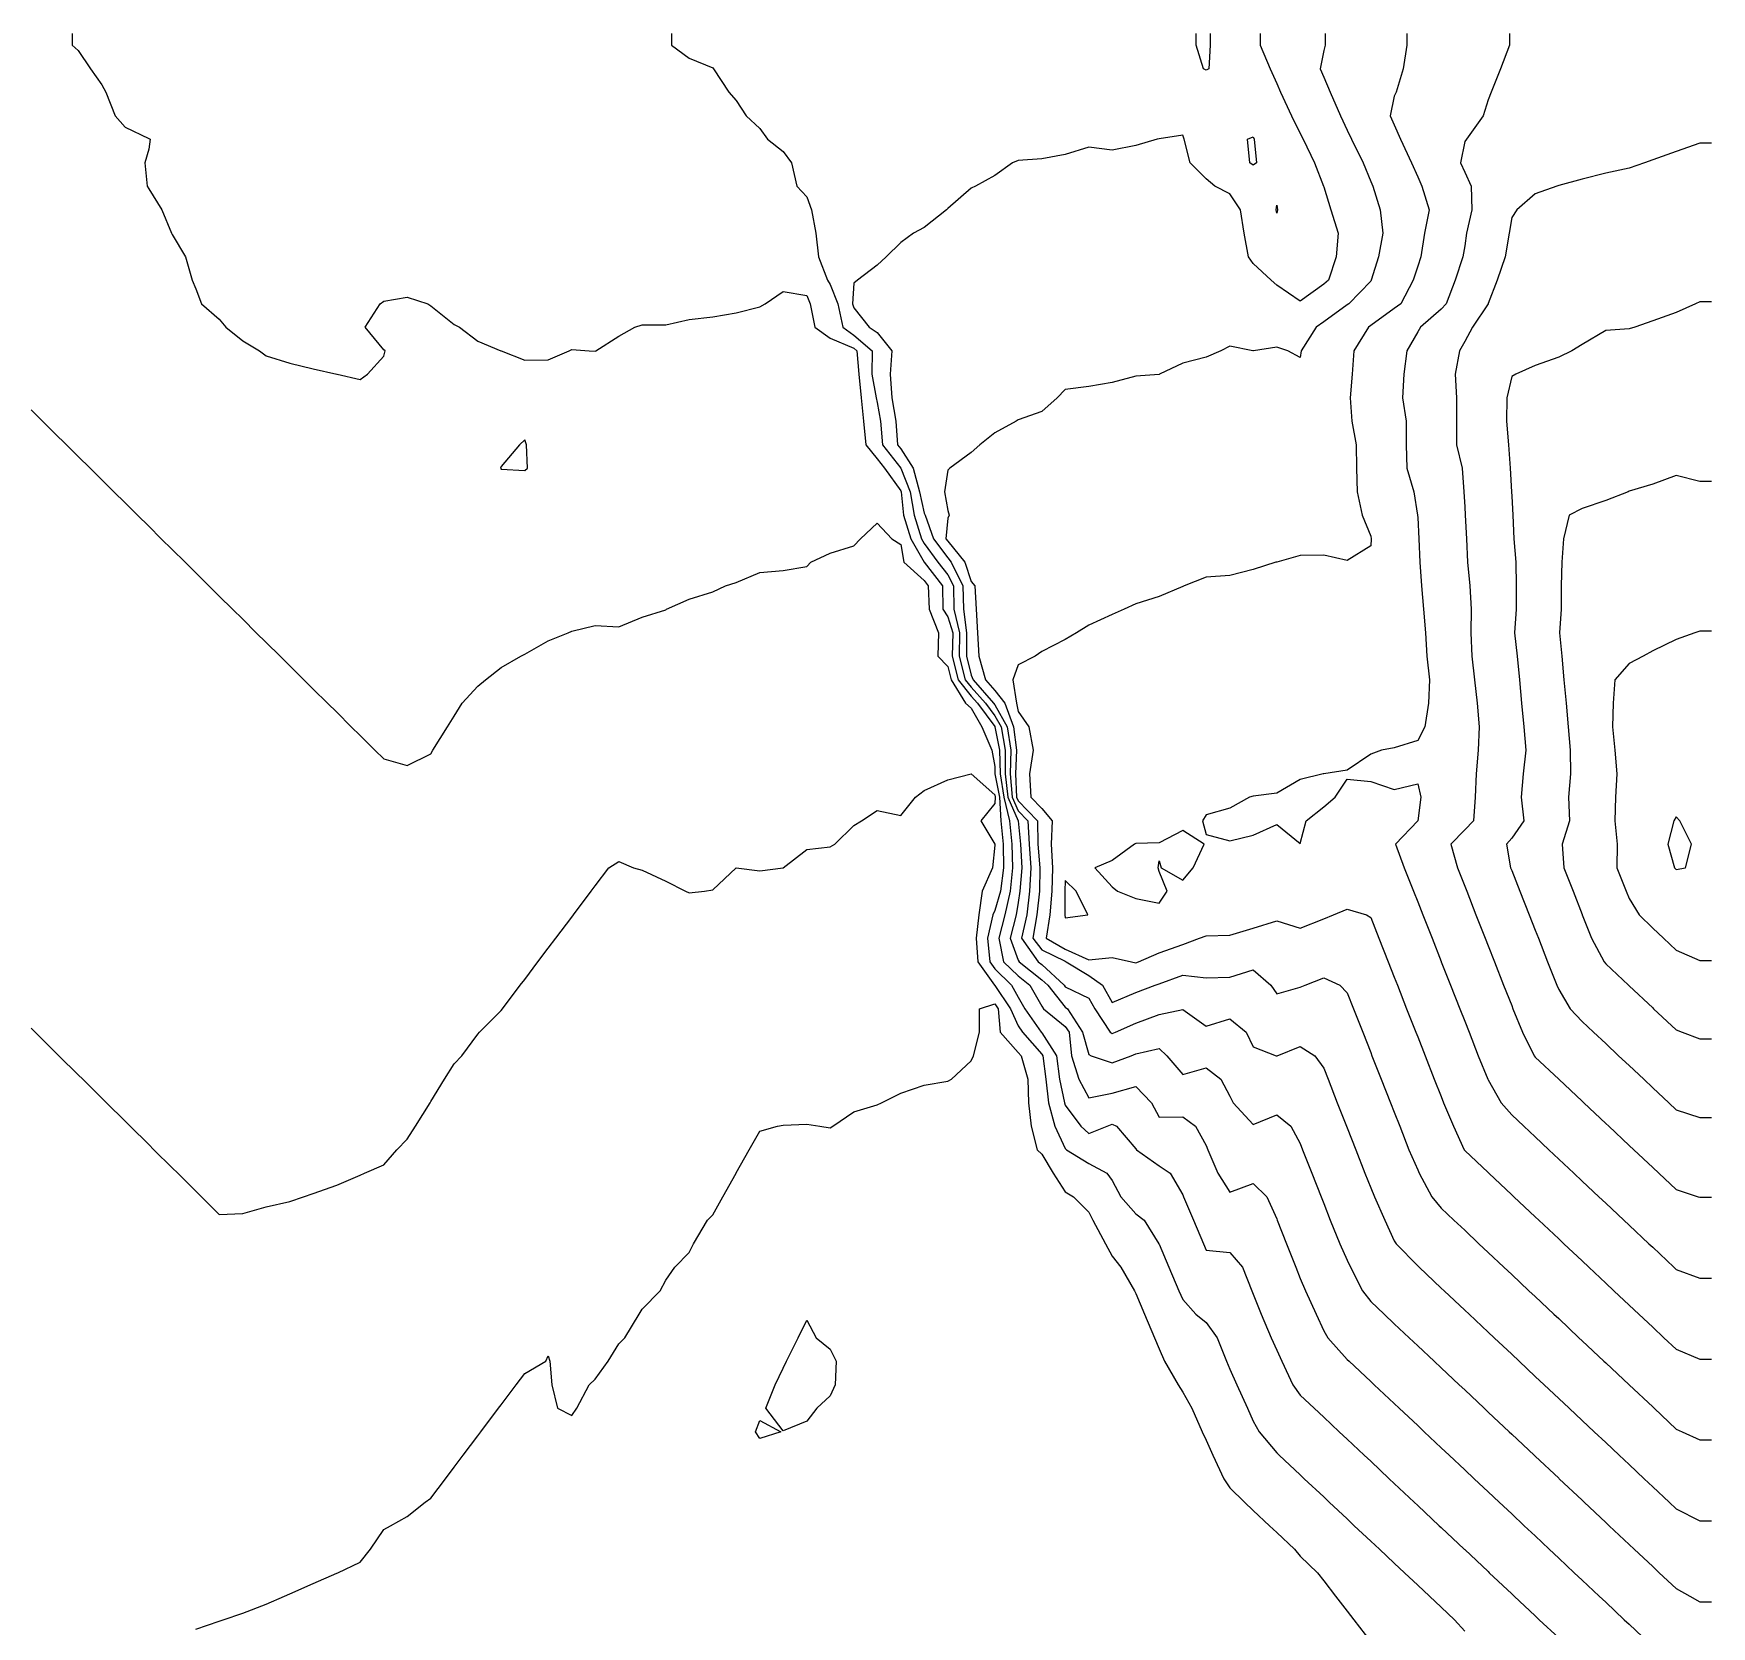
# Model space of a CAD drawing. Header units: metres. Extents: x 2681030 to 2681330, y 1246000 to 1246290.
# Drawn here: x 2681294.3 to 2681330, y 1246256.11 to 1246290 of the extents above; entities that cross this region are included whole.
import ezdxf

# ---------------------------------------------------------------- set-up
doc = ezdxf.new("R2010")
doc.units = ezdxf.units.M
doc.layers.add('BASIS_HOEHENLINIEN', color=8, linetype='Continuous')

msp = doc.modelspace()

# ---------------------------------------------------------------- linework, layer by layer
at = {"layer": 'BASIS_HOEHENLINIEN'}
for points in [[(2681295.123, 1246290, 0), (2681295.123, 1246289.75, 0), (2681295.25, 1246289.64, 0), (2681295.51, 1246289.25, 0), (2681295.75, 1246288.909, 0), (2681295.838, 1246288.75, 0), (2681296.039, 1246288.25, 0), (2681296.25, 1246288.005, 0), (2681296.75, 1246287.764, 0), (2681296.781, 1246287.75, 0), (2681296.75, 1246287.541, 0), (2681296.665, 1246287.25, 0), (2681296.721, 1246286.75, 0), (2681296.75, 1246286.697, 0), (2681297.027, 1246286.25, 0), (2681297.238, 1246285.75, 0), (2681297.25, 1246285.723, 0), (2681297.531, 1246285.25, 0), (2681297.677, 1246284.75, 0), (2681297.75, 1246284.57, 0), (2681297.875, 1246284.25, 0), (2681298.25, 1246283.921, 0), (2681298.395, 1246283.75, 0), (2681298.75, 1246283.463, 0), (2681299.11, 1246283.25, 0), (2681299.25, 1246283.144, 0), (2681299.75, 1246282.985, 0), (2681300.25, 1246282.869, 0), (2681300.75, 1246282.753, 0), (2681300.763, 1246282.75, 0), (2681301.25, 1246282.637, 0), (2681301.403, 1246282.75, 0), (2681301.75, 1246283.137, 0), (2681301.781, 1246283.25, 0), (2681301.75, 1246283.273, 0), (2681301.357, 1246283.75, 0), (2681301.677, 1246284.25, 0), (2681301.75, 1246284.307, 0), (2681302.25, 1246284.391, 0), (2681302.691, 1246284.25, 0), (2681302.75, 1246284.206, 0), (2681303.25, 1246283.811, 0), (2681303.36, 1246283.75, 0), (2681303.75, 1246283.457, 0), (2681304.243, 1246283.25, 0), (2681304.25, 1246283.247, 0), (2681304.75, 1246283.052, 0), (2681305.25, 1246283.055, 0), (2681305.7, 1246283.25, 0), (2681305.75, 1246283.276, 0), (2681306.125, 1246283.25, 0), (2681306.25, 1246283.243, 0), (2681306.264, 1246283.25, 0), (2681306.75, 1246283.559, 0), (2681307.097, 1246283.75, 0), (2681307.25, 1246283.802, 0), (2681307.75, 1246283.801, 0), (2681308.25, 1246283.917, 0), (2681308.75, 1246283.97, 0), (2681309.25, 1246284.054, 0), (2681309.75, 1246284.186, 0), (2681309.87, 1246284.25, 0), (2681310.25, 1246284.511, 0), (2681310.75, 1246284.428, 0), (2681310.827, 1246284.25, 0), (2681310.924, 1246283.75, 0), (2681311.25, 1246283.515, 0), (2681311.75, 1246283.307, 0), (2681311.818, 1246283.25, 0), (2681311.857, 1246282.75, 0), (2681311.908, 1246282.25, 0), (2681311.96, 1246281.75, 0), (2681312.006, 1246281.25, 0), (2681312.25, 1246280.951, 0), (2681312.403, 1246280.75, 0), (2681312.75, 1246280.271, 0), (2681312.759, 1246280.25, 0), (2681312.809, 1246279.75, 0), (2681312.967, 1246279.25, 0), (2681313.25, 1246278.752, 0), (2681313.251, 1246278.75, 0), (2681313.639, 1246278.25, 0), (2681313.648, 1246277.75, 0), (2681313.75, 1246277.589, 0), (2681313.857, 1246277.25, 0), (2681313.843, 1246276.75, 0), (2681313.975, 1246276.25, 0), (2681314.25, 1246275.9, 0), (2681314.385, 1246275.75, 0), (2681314.75, 1246275.252, 0), (2681314.751, 1246275.25, 0), (2681314.854, 1246274.75, 0), (2681314.865, 1246274.25, 0), (2681314.942, 1246273.75, 0), (2681315.065, 1246273.25, 0), (2681315.117, 1246272.75, 0), (2681315.131, 1246272.25, 0), (2681315.077, 1246271.75, 0), (2681314.963, 1246271.25, 0), (2681314.839, 1246270.75, 0), (2681314.938, 1246270.25, 0), (2681315.25, 1246269.947, 0), (2681315.497, 1246269.75, 0), (2681315.75, 1246269.307, 0), (2681315.791, 1246269.25, 0), (2681316.25, 1246268.872, 0), (2681316.334, 1246268.75, 0), (2681316.384, 1246268.25, 0), (2681316.541, 1246267.75, 0), (2681316.75, 1246267.351, 0), (2681317.25, 1246267.451, 0), (2681317.75, 1246267.592, 0), (2681318.088, 1246267.25, 0), (2681318.25, 1246266.946, 0), (2681318.75, 1246266.952, 0), (2681319.026, 1246266.75, 0), (2681319.25, 1246266.339, 0), (2681319.288, 1246266.25, 0), (2681319.5, 1246265.75, 0), (2681319.75, 1246265.345, 0), (2681320.25, 1246265.53, 0), (2681320.537, 1246265.25, 0), (2681320.75, 1246264.777, 0), (2681320.76, 1246264.75, 0), (2681320.957, 1246264.25, 0), (2681321.154, 1246263.75, 0), (2681321.25, 1246263.512, 0), (2681321.361, 1246263.25, 0), (2681321.588, 1246262.75, 0), (2681321.75, 1246262.394, 0), (2681321.835, 1246262.25, 0), (2681322.25, 1246261.789, 0), (2681322.291, 1246261.75, 0), (2681322.75, 1246261.319, 0), (2681322.824, 1246261.25, 0), (2681323.25, 1246260.849, 0), (2681323.356, 1246260.75, 0), (2681323.75, 1246260.38, 0), (2681323.888, 1246260.25, 0), (2681324.25, 1246259.91, 0), (2681324.42, 1246259.75, 0), (2681324.75, 1246259.44, 0), (2681324.953, 1246259.25, 0), (2681325.25, 1246258.971, 0), (2681325.485, 1246258.75, 0), (2681325.75, 1246258.501, 0), (2681326.017, 1246258.25, 0), (2681326.25, 1246258.031, 0), (2681326.549, 1246257.75, 0), (2681326.75, 1246257.561, 0), (2681327.081, 1246257.25, 0), (2681327.25, 1246257.092, 0), (2681327.614, 1246256.75, 0), (2681327.75, 1246256.622, 0), (2681328.146, 1246256.25, 0), (2681328.25, 1246256.152, 0), (2681328.678, 1246255.75, 0)], [(2681307.877, 1246290, 0), (2681307.877, 1246289.75, 0), (2681308.25, 1246289.474, 0), (2681308.75, 1246289.274, 0), (2681308.771, 1246289.25, 0), (2681309.097, 1246288.75, 0), (2681309.25, 1246288.577, 0), (2681309.465, 1246288.25, 0), (2681309.75, 1246287.981, 0), (2681309.914, 1246287.75, 0), (2681310.25, 1246287.489, 0), (2681310.426, 1246287.25, 0), (2681310.542, 1246286.75, 0), (2681310.75, 1246286.526, 0), (2681310.856, 1246286.25, 0), (2681310.947, 1246285.75, 0), (2681311.004, 1246285.25, 0), (2681311.191, 1246284.75, 0), (2681311.25, 1246284.663, 0), (2681311.416, 1246284.25, 0), (2681311.521, 1246283.75, 0), (2681311.75, 1246283.582, 0), (2681312.145, 1246283.25, 0), (2681312.139, 1246282.75, 0), (2681312.232, 1246282.25, 0), (2681312.25, 1246282.149, 0), (2681312.321, 1246281.75, 0), (2681312.363, 1246281.25, 0), (2681312.75, 1246280.755, 0), (2681312.753, 1246280.75, 0), (2681312.954, 1246280.25, 0), (2681313.035, 1246279.75, 0), (2681313.194, 1246279.25, 0), (2681313.25, 1246279.152, 0), (2681313.539, 1246278.75, 0), (2681313.75, 1246278.482, 0), (2681313.875, 1246278.25, 0), (2681313.883, 1246277.75, 0), (2681314.002, 1246277.25, 0), (2681313.995, 1246276.75, 0), (2681314.124, 1246276.25, 0), (2681314.25, 1246276.09, 0), (2681314.555, 1246275.75, 0), (2681314.75, 1246275.484, 0), (2681314.885, 1246275.25, 0), (2681314.974, 1246274.75, 0), (2681314.973, 1246274.25, 0), (2681315.033, 1246273.75, 0), (2681315.25, 1246273.251, 0), (2681315.251, 1246273.25, 0), (2681315.3, 1246272.75, 0), (2681315.325, 1246272.25, 0), (2681315.283, 1246271.75, 0), (2681315.25, 1246271.511, 0), (2681315.207, 1246271.25, 0), (2681315.081, 1246270.75, 0), (2681315.25, 1246270.282, 0), (2681315.27, 1246270.25, 0), (2681315.75, 1246269.868, 0), (2681315.878, 1246269.75, 0), (2681316.25, 1246269.285, 0), (2681316.301, 1246269.25, 0), (2681316.618, 1246268.75, 0), (2681316.75, 1246268.278, 0), (2681316.802, 1246268.25, 0), (2681317.25, 1246268.096, 0), (2681317.654, 1246268.25, 0), (2681317.75, 1246268.288, 0), (2681318.25, 1246268.404, 0), (2681318.414, 1246268.25, 0), (2681318.75, 1246267.851, 0), (2681319.25, 1246267.994, 0), (2681319.565, 1246267.75, 0), (2681319.75, 1246267.388, 0), (2681319.822, 1246267.25, 0), (2681320.25, 1246266.788, 0), (2681320.75, 1246266.989, 0), (2681321.048, 1246266.75, 0), (2681321.25, 1246266.381, 0), (2681321.301, 1246266.25, 0), (2681321.498, 1246265.75, 0), (2681321.695, 1246265.25, 0), (2681321.75, 1246265.109, 0), (2681321.891, 1246264.75, 0), (2681322.096, 1246264.25, 0), (2681322.25, 1246263.903, 0), (2681322.32, 1246263.75, 0), (2681322.573, 1246263.25, 0), (2681322.75, 1246263.017, 0), (2681323.035, 1246262.75, 0), (2681323.25, 1246262.548, 0), (2681323.567, 1246262.25, 0), (2681323.75, 1246262.078, 0), (2681324.099, 1246261.75, 0), (2681324.25, 1246261.608, 0), (2681324.631, 1246261.25, 0), (2681324.75, 1246261.138, 0), (2681325.163, 1246260.75, 0), (2681325.25, 1246260.669, 0), (2681325.696, 1246260.25, 0), (2681325.75, 1246260.199, 0), (2681326.228, 1246259.75, 0), (2681326.25, 1246259.729, 0), (2681326.75, 1246259.26, 0), (2681326.76, 1246259.25, 0), (2681327.25, 1246258.79, 0), (2681327.292, 1246258.75, 0), (2681327.75, 1246258.32, 0), (2681327.825, 1246258.25, 0), (2681328.25, 1246257.85, 0), (2681328.357, 1246257.75, 0), (2681328.75, 1246257.381, 0), (2681328.889, 1246257.25, 0), (2681329.25, 1246256.911, 0), (2681329.54, 1246256.75, 0), (2681329.75, 1246256.632, 0), (2681330, 1246256.632, 0)], [(2681320.399, 1246290, 0), (2681320.399, 1246289.75, 0), (2681320.614, 1246289.25, 0), (2681320.75, 1246288.934, 0), (2681320.829, 1246288.75, 0), (2681321.064, 1246288.25, 0), (2681321.25, 1246287.872, 0), (2681321.31, 1246287.75, 0), (2681321.556, 1246287.25, 0), (2681321.747, 1246286.75, 0), (2681321.75, 1246286.74, 0), (2681321.902, 1246286.25, 0), (2681322.056, 1246285.75, 0), (2681322.016, 1246285.25, 0), (2681321.85, 1246284.75, 0), (2681321.75, 1246284.665, 0), (2681321.25, 1246284.304, 0), (2681320.75, 1246284.647, 0), (2681320.633, 1246284.75, 0), (2681320.25, 1246285.105, 0), (2681320.15, 1246285.25, 0), (2681320.055, 1246285.75, 0), (2681319.98, 1246286.25, 0), (2681319.75, 1246286.588, 0), (2681319.432, 1246286.75, 0), (2681319.25, 1246286.91, 0), (2681318.908, 1246287.25, 0), (2681318.785, 1246287.75, 0), (2681318.75, 1246287.835, 0), (2681318.25, 1246287.759, 0), (2681318.204, 1246287.75, 0), (2681317.75, 1246287.621, 0), (2681317.25, 1246287.519, 0), (2681316.75, 1246287.579, 0), (2681316.25, 1246287.428, 0), (2681315.75, 1246287.333, 0), (2681315.25, 1246287.298, 0), (2681315.126, 1246287.25, 0), (2681314.75, 1246286.983, 0), (2681314.34, 1246286.75, 0), (2681314.25, 1246286.711, 0), (2681313.75, 1246286.28, 0), (2681313.725, 1246286.25, 0), (2681313.25, 1246285.874, 0), (2681313.021, 1246285.75, 0), (2681312.75, 1246285.553, 0), (2681312.439, 1246285.25, 0), (2681312.25, 1246285.074, 0), (2681311.832, 1246284.75, 0), (2681311.75, 1246284.687, 0), (2681311.726, 1246284.25, 0), (2681311.75, 1246284.166, 0), (2681312.081, 1246283.75, 0), (2681312.25, 1246283.637, 0), (2681312.56, 1246283.25, 0), (2681312.528, 1246282.75, 0), (2681312.561, 1246282.25, 0), (2681312.645, 1246281.75, 0), (2681312.681, 1246281.25, 0), (2681312.75, 1246281.162, 0), (2681313.015, 1246280.75, 0), (2681313.15, 1246280.25, 0), (2681313.25, 1246279.795, 0), (2681313.274, 1246279.75, 0), (2681313.449, 1246279.25, 0), (2681313.75, 1246278.845, 0), (2681313.827, 1246278.75, 0), (2681314.073, 1246278.25, 0), (2681314.087, 1246277.75, 0), (2681314.147, 1246277.25, 0), (2681314.148, 1246276.75, 0), (2681314.25, 1246276.345, 0), (2681314.291, 1246276.25, 0), (2681314.725, 1246275.75, 0), (2681314.75, 1246275.717, 0), (2681315.018, 1246275.25, 0), (2681315.093, 1246274.75, 0), (2681315.082, 1246274.25, 0), (2681315.124, 1246273.75, 0), (2681315.25, 1246273.461, 0), (2681315.456, 1246273.25, 0), (2681315.483, 1246272.75, 0), (2681315.518, 1246272.25, 0), (2681315.493, 1246271.75, 0), (2681315.431, 1246271.25, 0), (2681315.322, 1246270.75, 0), (2681315.675, 1246270.25, 0), (2681315.75, 1246270.19, 0), (2681316.225, 1246269.75, 0), (2681316.25, 1246269.719, 0), (2681316.75, 1246269.472, 0), (2681316.878, 1246269.25, 0), (2681317.21, 1246268.75, 0), (2681317.25, 1246268.721, 0), (2681317.318, 1246268.75, 0), (2681317.75, 1246268.945, 0), (2681318.25, 1246269.126, 0), (2681318.75, 1246269.231, 0), (2681319.25, 1246268.88, 0), (2681319.75, 1246269.037, 0), (2681320.099, 1246268.75, 0), (2681320.25, 1246268.437, 0), (2681320.737, 1246268.25, 0), (2681320.75, 1246268.247, 0), (2681320.757, 1246268.25, 0), (2681321.25, 1246268.449, 0), (2681321.565, 1246268.25, 0), (2681321.75, 1246267.985, 0), (2681321.842, 1246267.75, 0), (2681322.039, 1246267.25, 0), (2681322.236, 1246266.75, 0), (2681322.25, 1246266.713, 0), (2681322.432, 1246266.25, 0), (2681322.629, 1246265.75, 0), (2681322.75, 1246265.442, 0), (2681322.828, 1246265.25, 0), (2681323.051, 1246264.75, 0), (2681323.25, 1246264.312, 0), (2681323.289, 1246264.25, 0), (2681323.75, 1246263.776, 0), (2681323.778, 1246263.75, 0), (2681324.25, 1246263.306, 0), (2681324.31, 1246263.25, 0), (2681324.75, 1246262.837, 0), (2681324.842, 1246262.75, 0), (2681325.25, 1246262.367, 0), (2681325.374, 1246262.25, 0), (2681325.75, 1246261.897, 0), (2681325.907, 1246261.75, 0), (2681326.25, 1246261.427, 0), (2681326.439, 1246261.25, 0), (2681326.75, 1246260.958, 0), (2681326.971, 1246260.75, 0), (2681327.25, 1246260.488, 0), (2681327.503, 1246260.25, 0), (2681327.75, 1246260.018, 0), (2681328.036, 1246259.75, 0), (2681328.25, 1246259.549, 0), (2681328.568, 1246259.25, 0), (2681328.75, 1246259.079, 0), (2681329.1, 1246258.75, 0), (2681329.25, 1246258.609, 0), (2681329.75, 1246258.353, 0), (2681330, 1246258.353, 0)], [(2681321.784, 1246290, 0), (2681321.784, 1246289.75, 0), (2681321.75, 1246289.639, 0), (2681321.675, 1246289.25, 0), (2681321.75, 1246289.075, 0), (2681321.89, 1246288.75, 0), (2681322.105, 1246288.25, 0), (2681322.25, 1246287.947, 0), (2681322.342, 1246287.75, 0), (2681322.588, 1246287.25, 0), (2681322.75, 1246286.855, 0), (2681322.794, 1246286.75, 0), (2681322.949, 1246286.25, 0), (2681323.006, 1246285.75, 0), (2681322.915, 1246285.25, 0), (2681322.763, 1246284.75, 0), (2681322.75, 1246284.733, 0), (2681322.283, 1246284.25, 0), (2681322.25, 1246284.226, 0), (2681321.75, 1246283.864, 0), (2681321.592, 1246283.75, 0), (2681321.269, 1246283.25, 0), (2681321.25, 1246283.108, 0), (2681320.99, 1246283.25, 0), (2681320.75, 1246283.328, 0), (2681320.256, 1246283.25, 0), (2681320.25, 1246283.249, 0), (2681320.246, 1246283.25, 0), (2681319.75, 1246283.346, 0), (2681319.565, 1246283.25, 0), (2681319.25, 1246283.113, 0), (2681318.75, 1246282.987, 0), (2681318.257, 1246282.75, 0), (2681318.25, 1246282.747, 0), (2681317.75, 1246282.708, 0), (2681317.25, 1246282.573, 0), (2681316.75, 1246282.493, 0), (2681316.25, 1246282.424, 0), (2681316.077, 1246282.25, 0), (2681315.75, 1246281.957, 0), (2681315.25, 1246281.778, 0), (2681315.209, 1246281.75, 0), (2681314.75, 1246281.501, 0), (2681314.432, 1246281.25, 0), (2681314.25, 1246281.083, 0), (2681313.798, 1246280.75, 0), (2681313.75, 1246280.708, 0), (2681313.683, 1246280.25, 0), (2681313.75, 1246279.852, 0), (2681313.781, 1246279.75, 0), (2681313.75, 1246279.689, 0), (2681313.713, 1246279.25, 0), (2681313.75, 1246279.2, 0), (2681314.114, 1246278.75, 0), (2681314.25, 1246278.343, 0), (2681314.326, 1246278.25, 0), (2681314.356, 1246277.75, 0), (2681314.383, 1246277.25, 0), (2681314.414, 1246276.75, 0), (2681314.555, 1246276.25, 0), (2681314.75, 1246276.018, 0), (2681314.964, 1246275.75, 0), (2681315.152, 1246275.25, 0), (2681315.213, 1246274.75, 0), (2681315.19, 1246274.25, 0), (2681315.216, 1246273.75, 0), (2681315.25, 1246273.671, 0), (2681315.661, 1246273.25, 0), (2681315.667, 1246272.75, 0), (2681315.711, 1246272.25, 0), (2681315.702, 1246271.75, 0), (2681315.65, 1246271.25, 0), (2681315.562, 1246270.75, 0), (2681315.75, 1246270.505, 0), (2681316.25, 1246270.26, 0), (2681316.27, 1246270.25, 0), (2681316.75, 1246269.954, 0), (2681317.047, 1246269.75, 0), (2681317.25, 1246269.38, 0), (2681317.75, 1246269.596, 0), (2681318.164, 1246269.75, 0), (2681318.25, 1246269.782, 0), (2681318.75, 1246269.963, 0), (2681319.25, 1246269.907, 0), (2681319.75, 1246269.922, 0), (2681320.25, 1246270.079, 0), (2681320.629, 1246269.75, 0), (2681320.75, 1246269.565, 0), (2681321.25, 1246269.706, 0), (2681321.358, 1246269.75, 0), (2681321.75, 1246269.908, 0), (2681322.095, 1246269.75, 0), (2681322.25, 1246269.589, 0), (2681322.383, 1246269.25, 0), (2681322.58, 1246268.75, 0), (2681322.75, 1246268.318, 0), (2681322.777, 1246268.25, 0), (2681322.973, 1246267.75, 0), (2681323.17, 1246267.25, 0), (2681323.25, 1246267.046, 0), (2681323.367, 1246266.75, 0), (2681323.564, 1246266.25, 0), (2681323.75, 1246265.82, 0), (2681323.782, 1246265.75, 0), (2681324.051, 1246265.25, 0), (2681324.25, 1246265.004, 0), (2681324.521, 1246264.75, 0), (2681324.75, 1246264.535, 0), (2681325.053, 1246264.25, 0), (2681325.25, 1246264.065, 0), (2681325.585, 1246263.75, 0), (2681325.75, 1246263.595, 0), (2681326.117, 1246263.25, 0), (2681326.25, 1246263.126, 0), (2681326.65, 1246262.75, 0), (2681326.75, 1246262.656, 0), (2681327.182, 1246262.25, 0), (2681327.25, 1246262.186, 0), (2681327.714, 1246261.75, 0), (2681327.75, 1246261.716, 0), (2681328.246, 1246261.25, 0), (2681328.25, 1246261.247, 0), (2681328.75, 1246260.777, 0), (2681328.779, 1246260.75, 0), (2681329.25, 1246260.307, 0), (2681329.374, 1246260.25, 0), (2681329.75, 1246260.075, 0), (2681330, 1246260.075, 0)], [(2681323.517, 1246290, 0), (2681323.517, 1246289.75, 0), (2681323.442, 1246289.25, 0), (2681323.289, 1246288.75, 0), (2681323.25, 1246288.67, 0), (2681323.166, 1246288.25, 0), (2681323.25, 1246288.055, 0), (2681323.381, 1246287.75, 0), (2681323.62, 1246287.25, 0), (2681323.75, 1246286.954, 0), (2681323.841, 1246286.75, 0), (2681323.992, 1246286.25, 0), (2681323.895, 1246285.75, 0), (2681323.814, 1246285.25, 0), (2681323.75, 1246285.05, 0), (2681323.655, 1246284.75, 0), (2681323.391, 1246284.25, 0), (2681323.25, 1246284.148, 0), (2681322.75, 1246283.786, 0), (2681322.7, 1246283.75, 0), (2681322.393, 1246283.25, 0), (2681322.359, 1246282.75, 0), (2681322.316, 1246282.25, 0), (2681322.351, 1246281.75, 0), (2681322.438, 1246281.25, 0), (2681322.449, 1246280.75, 0), (2681322.465, 1246280.25, 0), (2681322.571, 1246279.75, 0), (2681322.75, 1246279.303, 0), (2681322.762, 1246279.25, 0), (2681322.75, 1246279.101, 0), (2681322.25, 1246278.79, 0), (2681321.75, 1246278.903, 0), (2681321.25, 1246278.892, 0), (2681320.75, 1246278.754, 0), (2681320.733, 1246278.75, 0), (2681320.25, 1246278.599, 0), (2681319.75, 1246278.467, 0), (2681319.25, 1246278.434, 0), (2681318.782, 1246278.25, 0), (2681318.75, 1246278.237, 0), (2681318.25, 1246278.025, 0), (2681317.75, 1246277.862, 0), (2681317.503, 1246277.75, 0), (2681317.25, 1246277.641, 0), (2681316.75, 1246277.41, 0), (2681316.488, 1246277.25, 0), (2681316.25, 1246277.105, 0), (2681315.75, 1246276.848, 0), (2681315.608, 1246276.75, 0), (2681315.25, 1246276.564, 0), (2681315.138, 1246276.25, 0), (2681315.213, 1246275.75, 0), (2681315.25, 1246275.572, 0), (2681315.474, 1246275.25, 0), (2681315.572, 1246274.75, 0), (2681315.489, 1246274.25, 0), (2681315.52, 1246273.75, 0), (2681315.75, 1246273.509, 0), (2681315.97, 1246273.25, 0), (2681315.951, 1246272.75, 0), (2681315.977, 1246272.25, 0), (2681315.963, 1246271.75, 0), (2681315.924, 1246271.25, 0), (2681315.848, 1246270.75, 0), (2681316.25, 1246270.519, 0), (2681316.75, 1246270.291, 0), (2681317.25, 1246270.339, 0), (2681317.66, 1246270.25, 0), (2681317.75, 1246270.225, 0), (2681317.812, 1246270.25, 0), (2681318.25, 1246270.439, 0), (2681318.75, 1246270.62, 0), (2681319.111, 1246270.75, 0), (2681319.25, 1246270.8, 0), (2681319.75, 1246270.817, 0), (2681320.25, 1246270.965, 0), (2681320.75, 1246271.122, 0), (2681321.25, 1246270.964, 0), (2681321.75, 1246271.166, 0), (2681321.959, 1246271.25, 0), (2681322.25, 1246271.367, 0), (2681322.662, 1246271.25, 0), (2681322.75, 1246271.193, 0), (2681322.924, 1246270.75, 0), (2681323.121, 1246270.25, 0), (2681323.25, 1246269.921, 0), (2681323.317, 1246269.75, 0), (2681323.514, 1246269.25, 0), (2681323.711, 1246268.75, 0), (2681323.75, 1246268.65, 0), (2681323.908, 1246268.25, 0), (2681324.104, 1246267.75, 0), (2681324.25, 1246267.379, 0), (2681324.302, 1246267.25, 0), (2681324.513, 1246266.75, 0), (2681324.74, 1246266.25, 0), (2681324.75, 1246266.236, 0), (2681325.25, 1246265.763, 0), (2681325.264, 1246265.75, 0), (2681325.75, 1246265.293, 0), (2681325.796, 1246265.25, 0), (2681326.25, 1246264.824, 0), (2681326.328, 1246264.75, 0), (2681326.75, 1246264.354, 0), (2681326.861, 1246264.25, 0), (2681327.25, 1246263.884, 0), (2681327.393, 1246263.75, 0), (2681327.75, 1246263.414, 0), (2681327.925, 1246263.25, 0), (2681328.25, 1246262.945, 0), (2681328.457, 1246262.75, 0), (2681328.75, 1246262.475, 0), (2681328.99, 1246262.25, 0), (2681329.25, 1246262.005, 0), (2681329.75, 1246261.796, 0), (2681330, 1246261.796, 0)], [(2681319.332, 1246290, 0), (2681319.332, 1246289.75, 0), (2681319.304, 1246289.25, 0), (2681319.25, 1246289.22, 0), (2681319.196, 1246289.25, 0), (2681319.034, 1246289.75, 0), (2681319.034, 1246290, 0)], [(2681325.705, 1246290, 0), (2681325.705, 1246289.75, 0), (2681325.509, 1246289.25, 0), (2681325.314, 1246288.75, 0), (2681325.25, 1246288.588, 0), (2681325.142, 1246288.25, 0), (2681324.791, 1246287.75, 0), (2681324.75, 1246287.7, 0), (2681324.658, 1246287.25, 0), (2681324.75, 1246287.05, 0), (2681324.888, 1246286.75, 0), (2681324.901, 1246286.25, 0), (2681324.792, 1246285.75, 0), (2681324.75, 1246285.486, 0), (2681324.713, 1246285.25, 0), (2681324.547, 1246284.75, 0), (2681324.355, 1246284.25, 0), (2681324.25, 1246284.136, 0), (2681323.808, 1246283.75, 0), (2681323.75, 1246283.65, 0), (2681323.517, 1246283.25, 0), (2681323.453, 1246282.75, 0), (2681323.424, 1246282.25, 0), (2681323.508, 1246281.75, 0), (2681323.508, 1246281.25, 0), (2681323.519, 1246280.75, 0), (2681323.666, 1246280.25, 0), (2681323.747, 1246279.75, 0), (2681323.75, 1246279.703, 0), (2681323.774, 1246279.25, 0), (2681323.797, 1246278.75, 0), (2681323.828, 1246278.25, 0), (2681323.877, 1246277.75, 0), (2681323.918, 1246277.25, 0), (2681323.945, 1246276.75, 0), (2681324.001, 1246276.25, 0), (2681323.979, 1246275.75, 0), (2681323.899, 1246275.25, 0), (2681323.75, 1246274.956, 0), (2681323.25, 1246274.803, 0), (2681322.978, 1246274.75, 0), (2681322.75, 1246274.666, 0), (2681322.25, 1246274.326, 0), (2681321.75, 1246274.251, 0), (2681321.741, 1246274.25, 0), (2681321.25, 1246274.131, 0), (2681320.75, 1246273.835, 0), (2681320.25, 1246273.774, 0), (2681320.175, 1246273.75, 0), (2681319.75, 1246273.518, 0), (2681319.25, 1246273.377, 0), (2681319.171, 1246273.25, 0), (2681319.25, 1246272.96, 0), (2681319.75, 1246272.825, 0), (2681320.25, 1246272.945, 0), (2681320.75, 1246273.171, 0), (2681321.25, 1246272.766, 0), (2681321.379, 1246273.25, 0), (2681321.75, 1246273.545, 0), (2681321.994, 1246273.75, 0), (2681322.25, 1246274.137, 0), (2681322.75, 1246274.083, 0), (2681323.25, 1246273.917, 0), (2681323.75, 1246274.032, 0), (2681323.82, 1246273.75, 0), (2681323.755, 1246273.25, 0), (2681323.75, 1246273.245, 0), (2681323.277, 1246272.75, 0), (2681323.465, 1246272.25, 0), (2681323.662, 1246271.75, 0), (2681323.75, 1246271.526, 0), (2681323.858, 1246271.25, 0), (2681324.055, 1246270.75, 0), (2681324.25, 1246270.254, 0), (2681324.252, 1246270.25, 0), (2681324.448, 1246269.75, 0), (2681324.645, 1246269.25, 0), (2681324.75, 1246268.983, 0), (2681324.842, 1246268.75, 0), (2681325.038, 1246268.25, 0), (2681325.245, 1246267.75, 0), (2681325.25, 1246267.738, 0), (2681325.526, 1246267.25, 0), (2681325.75, 1246266.992, 0), (2681326.007, 1246266.75, 0), (2681326.25, 1246266.522, 0), (2681326.539, 1246266.25, 0), (2681326.75, 1246266.052, 0), (2681327.072, 1246265.75, 0), (2681327.25, 1246265.582, 0), (2681327.604, 1246265.25, 0), (2681327.75, 1246265.113, 0), (2681328.136, 1246264.75, 0), (2681328.25, 1246264.643, 0), (2681328.668, 1246264.25, 0), (2681328.75, 1246264.173, 0), (2681329.2, 1246263.75, 0), (2681329.25, 1246263.703, 0), (2681329.75, 1246263.517, 0), (2681330, 1246263.517, 0)], [(2681320.322, 1246287.25, 0), (2681320.25, 1246287.202, 0), (2681320.181, 1246287.25, 0), (2681320.126, 1246287.75, 0), (2681320.25, 1246287.8, 0), (2681320.274, 1246287.75, 0), (2681320.322, 1246287.25, 0)], [(2681330, 1246287.67, 0), (2681329.75, 1246287.67, 0), (2681329.25, 1246287.491, 0), (2681328.75, 1246287.312, 0), (2681328.577, 1246287.25, 0), (2681328.25, 1246287.133, 0), (2681327.75, 1246287.026, 0), (2681327.25, 1246286.9, 0), (2681326.75, 1246286.766, 0), (2681326.709, 1246286.75, 0), (2681326.25, 1246286.593, 0), (2681325.862, 1246286.25, 0), (2681325.75, 1246286.083, 0), (2681325.695, 1246285.75, 0), (2681325.612, 1246285.25, 0), (2681325.439, 1246284.75, 0), (2681325.25, 1246284.257, 0), (2681325.247, 1246284.25, 0), (2681324.916, 1246283.75, 0), (2681324.75, 1246283.447, 0), (2681324.641, 1246283.25, 0), (2681324.548, 1246282.75, 0), (2681324.579, 1246282.25, 0), (2681324.575, 1246281.75, 0), (2681324.578, 1246281.25, 0), (2681324.694, 1246280.75, 0), (2681324.732, 1246280.25, 0), (2681324.75, 1246279.931, 0), (2681324.76, 1246279.75, 0), (2681324.787, 1246279.25, 0), (2681324.812, 1246278.75, 0), (2681324.859, 1246278.25, 0), (2681324.885, 1246277.75, 0), (2681324.883, 1246277.25, 0), (2681324.905, 1246276.75, 0), (2681324.962, 1246276.25, 0), (2681325.015, 1246275.75, 0), (2681325.06, 1246275.25, 0), (2681325.039, 1246274.75, 0), (2681324.992, 1246274.25, 0), (2681324.976, 1246273.75, 0), (2681324.937, 1246273.25, 0), (2681324.75, 1246273.055, 0), (2681324.458, 1246272.75, 0), (2681324.596, 1246272.25, 0), (2681324.75, 1246271.858, 0), (2681324.793, 1246271.75, 0), (2681324.989, 1246271.25, 0), (2681325.186, 1246270.75, 0), (2681325.25, 1246270.587, 0), (2681325.383, 1246270.25, 0), (2681325.579, 1246269.75, 0), (2681325.75, 1246269.316, 0), (2681325.776, 1246269.25, 0), (2681325.98, 1246268.75, 0), (2681326.228, 1246268.25, 0), (2681326.25, 1246268.22, 0), (2681326.75, 1246267.75, 0), (2681326.75, 1246267.75, 0), (2681327.25, 1246267.28, 0), (2681327.282, 1246267.25, 0), (2681327.75, 1246266.811, 0), (2681327.815, 1246266.75, 0), (2681328.25, 1246266.341, 0), (2681328.347, 1246266.25, 0), (2681328.75, 1246265.871, 0), (2681328.879, 1246265.75, 0), (2681329.25, 1246265.402, 0), (2681329.715, 1246265.25, 0), (2681329.75, 1246265.238, 0), (2681330, 1246265.238, 0)], [(2681320.765, 1246286.25, 0), (2681320.75, 1246286.175, 0), (2681320.741, 1246286.25, 0), (2681320.75, 1246286.346, 0), (2681320.765, 1246286.25, 0)], [(2681330, 1246284.288, 0), (2681329.75, 1246284.288, 0), (2681329.659, 1246284.25, 0), (2681329.25, 1246284.066, 0), (2681328.75, 1246283.886, 0), (2681328.37, 1246283.75, 0), (2681328.25, 1246283.718, 0), (2681327.75, 1246283.679, 0), (2681327.25, 1246283.382, 0), (2681327.027, 1246283.25, 0), (2681326.75, 1246283.112, 0), (2681326.25, 1246282.94, 0), (2681325.837, 1246282.75, 0), (2681325.75, 1246282.704, 0), (2681325.646, 1246282.25, 0), (2681325.641, 1246281.75, 0), (2681325.683, 1246281.25, 0), (2681325.716, 1246280.75, 0), (2681325.745, 1246280.25, 0), (2681325.75, 1246280.156, 0), (2681325.773, 1246279.75, 0), (2681325.799, 1246279.25, 0), (2681325.838, 1246278.75, 0), (2681325.843, 1246278.25, 0), (2681325.844, 1246277.75, 0), (2681325.812, 1246277.25, 0), (2681325.865, 1246276.75, 0), (2681325.916, 1246276.25, 0), (2681325.961, 1246275.75, 0), (2681326.006, 1246275.25, 0), (2681326.05, 1246274.75, 0), (2681325.991, 1246274.25, 0), (2681325.955, 1246273.75, 0), (2681326.011, 1246273.25, 0), (2681325.75, 1246272.879, 0), (2681325.639, 1246272.75, 0), (2681325.727, 1246272.25, 0), (2681325.75, 1246272.191, 0), (2681325.924, 1246271.75, 0), (2681326.12, 1246271.25, 0), (2681326.25, 1246270.92, 0), (2681326.317, 1246270.75, 0), (2681326.514, 1246270.25, 0), (2681326.71, 1246269.75, 0), (2681326.75, 1246269.658, 0), (2681326.996, 1246269.25, 0), (2681327.25, 1246268.979, 0), (2681327.493, 1246268.75, 0), (2681327.75, 1246268.509, 0), (2681328.026, 1246268.25, 0), (2681328.25, 1246268.039, 0), (2681328.558, 1246267.75, 0), (2681328.75, 1246267.569, 0), (2681329.09, 1246267.25, 0), (2681329.25, 1246267.1, 0), (2681329.75, 1246266.936, 0), (2681330, 1246266.936, 0)], [(2681294.25, 1246281.992, 0), (2681294.494, 1246281.75, 0), (2681294.75, 1246281.496, 0), (2681294.999, 1246281.25, 0), (2681295.25, 1246281.002, 0), (2681295.504, 1246280.75, 0), (2681295.75, 1246280.506, 0), (2681296.009, 1246280.25, 0), (2681296.25, 1246280.012, 0), (2681296.514, 1246279.75, 0), (2681296.75, 1246279.516, 0), (2681297.019, 1246279.25, 0), (2681297.25, 1246279.021, 0), (2681297.524, 1246278.75, 0), (2681297.75, 1246278.527, 0), (2681298.029, 1246278.25, 0), (2681298.25, 1246278.032, 0), (2681298.534, 1246277.75, 0), (2681298.75, 1246277.537, 0), (2681299.039, 1246277.25, 0), (2681299.25, 1246277.041, 0), (2681299.545, 1246276.75, 0), (2681299.75, 1246276.547, 0), (2681300.05, 1246276.25, 0), (2681300.25, 1246276.052, 0), (2681300.555, 1246275.75, 0), (2681300.75, 1246275.557, 0), (2681301.06, 1246275.25, 0), (2681301.25, 1246275.061, 0), (2681301.565, 1246274.75, 0), (2681301.75, 1246274.567, 0), (2681302.25, 1246274.426, 0), (2681302.75, 1246274.675, 0), (2681302.797, 1246274.75, 0), (2681303.106, 1246275.25, 0), (2681303.25, 1246275.477, 0), (2681303.42, 1246275.75, 0), (2681303.75, 1246276.117, 0), (2681303.917, 1246276.25, 0), (2681304.25, 1246276.514, 0), (2681304.668, 1246276.75, 0), (2681304.75, 1246276.796, 0), (2681305.25, 1246277.078, 0), (2681305.672, 1246277.25, 0), (2681305.75, 1246277.286, 0), (2681306.25, 1246277.402, 0), (2681306.75, 1246277.374, 0), (2681307.25, 1246277.582, 0), (2681307.75, 1246277.741, 0), (2681307.767, 1246277.75, 0), (2681308.25, 1246277.967, 0), (2681308.75, 1246278.122, 0), (2681309.023, 1246278.25, 0), (2681309.25, 1246278.317, 0), (2681309.75, 1246278.53, 0), (2681310.25, 1246278.573, 0), (2681310.75, 1246278.659, 0), (2681310.84, 1246278.75, 0), (2681311.25, 1246278.947, 0), (2681311.75, 1246279.097, 0), (2681311.893, 1246279.25, 0), (2681312.25, 1246279.585, 0), (2681312.559, 1246279.25, 0), (2681312.75, 1246279.131, 0), (2681312.817, 1246278.75, 0), (2681313.25, 1246278.362, 0), (2681313.337, 1246278.25, 0), (2681313.356, 1246277.75, 0), (2681313.556, 1246277.25, 0), (2681313.537, 1246276.75, 0), (2681313.75, 1246276.532, 0), (2681313.825, 1246276.25, 0), (2681314.131, 1246275.75, 0), (2681314.25, 1246275.647, 0), (2681314.476, 1246275.25, 0), (2681314.687, 1246274.75, 0), (2681314.75, 1246274.402, 0), (2681314.756, 1246274.25, 0), (2681314.851, 1246273.75, 0), (2681314.88, 1246273.25, 0), (2681314.933, 1246272.75, 0), (2681314.937, 1246272.25, 0), (2681314.872, 1246271.75, 0), (2681314.75, 1246271.338, 0), (2681314.712, 1246271.25, 0), (2681314.596, 1246270.75, 0), (2681314.644, 1246270.25, 0), (2681314.75, 1246270.1, 0), (2681315.111, 1246269.75, 0), (2681315.25, 1246269.496, 0), (2681315.393, 1246269.25, 0), (2681315.74, 1246268.75, 0), (2681315.75, 1246268.738, 0), (2681316.064, 1246268.25, 0), (2681316.132, 1246267.75, 0), (2681316.232, 1246267.25, 0), (2681316.25, 1246267.2, 0), (2681316.581, 1246266.75, 0), (2681316.75, 1246266.595, 0), (2681317.144, 1246266.75, 0), (2681317.25, 1246266.794, 0), (2681317.342, 1246266.75, 0), (2681317.75, 1246266.271, 0), (2681317.767, 1246266.25, 0), (2681318.25, 1246265.909, 0), (2681318.483, 1246265.75, 0), (2681318.75, 1246265.29, 0), (2681318.767, 1246265.25, 0), (2681318.979, 1246264.75, 0), (2681319.191, 1246264.25, 0), (2681319.25, 1246264.111, 0), (2681319.75, 1246264.064, 0), (2681320.023, 1246263.75, 0), (2681320.22, 1246263.25, 0), (2681320.25, 1246263.173, 0), (2681320.417, 1246262.75, 0), (2681320.63, 1246262.25, 0), (2681320.75, 1246261.986, 0), (2681320.857, 1246261.75, 0), (2681321.093, 1246261.25, 0), (2681321.25, 1246261.03, 0), (2681321.548, 1246260.75, 0), (2681321.75, 1246260.56, 0), (2681322.08, 1246260.25, 0), (2681322.25, 1246260.091, 0), (2681322.613, 1246259.75, 0), (2681322.75, 1246259.621, 0), (2681323.145, 1246259.25, 0), (2681323.25, 1246259.151, 0), (2681323.677, 1246258.75, 0), (2681323.75, 1246258.682, 0), (2681324.209, 1246258.25, 0), (2681324.25, 1246258.212, 0), (2681324.742, 1246257.75, 0), (2681324.75, 1246257.742, 0), (2681325.25, 1246257.272, 0), (2681325.274, 1246257.25, 0), (2681325.75, 1246256.803, 0), (2681325.806, 1246256.75, 0), (2681326.25, 1246256.333, 0), (2681326.338, 1246256.25, 0), (2681326.75, 1246255.863, 0)], [(2681304.75, 1246280.701, 0), (2681304.809, 1246280.75, 0), (2681304.791, 1246281.25, 0), (2681304.75, 1246281.356, 0), (2681304.638, 1246281.25, 0), (2681304.25, 1246280.786, 0), (2681304.238, 1246280.75, 0), (2681304.25, 1246280.728, 0), (2681304.75, 1246280.701, 0)], [(2681330, 1246280.465, 0), (2681329.75, 1246280.465, 0), (2681329.25, 1246280.597, 0), (2681328.75, 1246280.409, 0), (2681328.25, 1246280.262, 0), (2681328.225, 1246280.25, 0), (2681327.75, 1246280.066, 0), (2681327.25, 1246279.897, 0), (2681326.971, 1246279.75, 0), (2681326.85, 1246279.25, 0), (2681326.816, 1246278.75, 0), (2681326.802, 1246278.25, 0), (2681326.801, 1246277.75, 0), (2681326.768, 1246277.25, 0), (2681326.817, 1246276.75, 0), (2681326.862, 1246276.25, 0), (2681326.906, 1246275.75, 0), (2681326.951, 1246275.25, 0), (2681326.996, 1246274.75, 0), (2681327.002, 1246274.25, 0), (2681326.958, 1246273.75, 0), (2681326.979, 1246273.25, 0), (2681326.821, 1246272.75, 0), (2681326.858, 1246272.25, 0), (2681327.055, 1246271.75, 0), (2681327.25, 1246271.253, 0), (2681327.251, 1246271.25, 0), (2681327.45, 1246270.75, 0), (2681327.716, 1246270.25, 0), (2681327.75, 1246270.207, 0), (2681328.237, 1246269.75, 0), (2681328.25, 1246269.737, 0), (2681328.75, 1246269.268, 0), (2681328.769, 1246269.25, 0), (2681329.25, 1246268.798, 0), (2681329.374, 1246268.75, 0), (2681329.75, 1246268.607, 0), (2681330, 1246268.607, 0)], [(2681330, 1246277.287, 0), (2681329.75, 1246277.287, 0), (2681329.65, 1246277.25, 0), (2681329.25, 1246277.106, 0), (2681328.75, 1246276.862, 0), (2681328.546, 1246276.75, 0), (2681328.25, 1246276.598, 0), (2681327.941, 1246276.25, 0), (2681327.906, 1246275.75, 0), (2681327.896, 1246275.25, 0), (2681327.941, 1246274.75, 0), (2681327.985, 1246274.25, 0), (2681327.961, 1246273.75, 0), (2681327.947, 1246273.25, 0), (2681327.993, 1246272.75, 0), (2681327.989, 1246272.25, 0), (2681328.186, 1246271.75, 0), (2681328.25, 1246271.592, 0), (2681328.462, 1246271.25, 0), (2681328.75, 1246270.966, 0), (2681328.98, 1246270.75, 0), (2681329.25, 1246270.496, 0), (2681329.75, 1246270.278, 0), (2681330, 1246270.278, 0)], [(2681294.25, 1246268.835, 0), (2681294.336, 1246268.75, 0), (2681294.75, 1246268.341, 0), (2681294.842, 1246268.25, 0), (2681295.25, 1246267.846, 0), (2681295.346, 1246267.75, 0), (2681295.75, 1246267.35, 0), (2681295.851, 1246267.25, 0), (2681296.25, 1246266.855, 0), (2681296.356, 1246266.75, 0), (2681296.75, 1246266.361, 0), (2681296.862, 1246266.25, 0), (2681297.25, 1246265.866, 0), (2681297.367, 1246265.75, 0), (2681297.75, 1246265.37, 0), (2681297.872, 1246265.25, 0), (2681298.25, 1246264.875, 0), (2681298.75, 1246264.89, 0), (2681299.25, 1246265.035, 0), (2681299.75, 1246265.151, 0), (2681300.042, 1246265.25, 0), (2681300.25, 1246265.321, 0), (2681300.75, 1246265.495, 0), (2681301.25, 1246265.711, 0), (2681301.34, 1246265.75, 0), (2681301.75, 1246265.93, 0), (2681302.032, 1246266.25, 0), (2681302.25, 1246266.471, 0), (2681302.424, 1246266.75, 0), (2681302.736, 1246267.25, 0), (2681302.75, 1246267.273, 0), (2681303.047, 1246267.75, 0), (2681303.25, 1246268.075, 0), (2681303.414, 1246268.25, 0), (2681303.75, 1246268.706, 0), (2681303.789, 1246268.75, 0), (2681304.25, 1246269.21, 0), (2681304.28, 1246269.25, 0), (2681304.657, 1246269.75, 0), (2681304.75, 1246269.874, 0), (2681305.033, 1246270.25, 0), (2681305.25, 1246270.538, 0), (2681305.41, 1246270.75, 0), (2681305.75, 1246271.201, 0), (2681305.787, 1246271.25, 0), (2681306.163, 1246271.75, 0), (2681306.25, 1246271.866, 0), (2681306.54, 1246272.25, 0), (2681306.75, 1246272.382, 0), (2681307.068, 1246272.25, 0), (2681307.25, 1246272.2, 0), (2681307.75, 1246271.966, 0), (2681308.175, 1246271.75, 0), (2681308.25, 1246271.716, 0), (2681308.577, 1246271.75, 0), (2681308.75, 1246271.783, 0), (2681309.25, 1246272.245, 0), (2681309.75, 1246272.185, 0), (2681310.25, 1246272.249, 0), (2681310.251, 1246272.25, 0), (2681310.75, 1246272.639, 0), (2681311.25, 1246272.693, 0), (2681311.347, 1246272.75, 0), (2681311.75, 1246273.151, 0), (2681311.915, 1246273.25, 0), (2681312.25, 1246273.468, 0), (2681312.75, 1246273.363, 0), (2681313.062, 1246273.75, 0), (2681313.25, 1246273.892, 0), (2681313.75, 1246274.117, 0), (2681314.25, 1246274.25, 0), (2681314.75, 1246273.802, 0), (2681314.76, 1246273.75, 0), (2681314.75, 1246273.617, 0), (2681314.456, 1246273.25, 0), (2681314.75, 1246272.753, 0), (2681314.75, 1246272.75, 0), (2681314.75, 1246272.729, 0), (2681314.702, 1246272.25, 0), (2681314.484, 1246271.75, 0), (2681314.415, 1246271.25, 0), (2681314.354, 1246270.75, 0), (2681314.393, 1246270.25, 0), (2681314.743, 1246269.75, 0), (2681314.75, 1246269.745, 0), (2681315.085, 1246269.25, 0), (2681315.25, 1246268.886, 0), (2681315.343, 1246268.75, 0), (2681315.75, 1246268.286, 0), (2681315.773, 1246268.25, 0), (2681315.839, 1246267.75, 0), (2681315.893, 1246267.25, 0), (2681316.032, 1246266.75, 0), (2681316.25, 1246266.276, 0), (2681316.28, 1246266.25, 0), (2681316.75, 1246265.957, 0), (2681317.134, 1246265.75, 0), (2681317.25, 1246265.596, 0), (2681317.435, 1246265.25, 0), (2681317.75, 1246264.883, 0), (2681317.933, 1246264.75, 0), (2681318.246, 1246264.25, 0), (2681318.25, 1246264.241, 0), (2681318.458, 1246263.75, 0), (2681318.67, 1246263.25, 0), (2681318.75, 1246263.062, 0), (2681319.03, 1246262.75, 0), (2681319.25, 1246262.575, 0), (2681319.482, 1246262.25, 0), (2681319.679, 1246261.75, 0), (2681319.75, 1246261.583, 0), (2681319.899, 1246261.25, 0), (2681320.126, 1246260.75, 0), (2681320.25, 1246260.477, 0), (2681320.374, 1246260.25, 0), (2681320.75, 1246259.802, 0), (2681320.805, 1246259.75, 0), (2681321.25, 1246259.332, 0), (2681321.337, 1246259.25, 0), (2681321.75, 1246258.862, 0), (2681321.87, 1246258.75, 0), (2681322.25, 1246258.393, 0), (2681322.402, 1246258.25, 0), (2681322.75, 1246257.923, 0), (2681322.934, 1246257.75, 0), (2681323.25, 1246257.453, 0), (2681323.466, 1246257.25, 0), (2681323.75, 1246256.983, 0), (2681323.998, 1246256.75, 0), (2681324.25, 1246256.514, 0), (2681324.531, 1246256.25, 0), (2681324.75, 1246256.004, 0)], [(2681329.25, 1246272.211, 0), (2681329.449, 1246272.25, 0), (2681329.579, 1246272.75, 0), (2681329.325, 1246273.25, 0), (2681329.25, 1246273.331, 0), (2681329.197, 1246273.25, 0), (2681329.07, 1246272.75, 0), (2681329.217, 1246272.25, 0), (2681329.25, 1246272.211, 0)], [(2681318.25, 1246271.494, 0), (2681318.418, 1246271.75, 0), (2681318.25, 1246272.171, 0), (2681318.231, 1246272.25, 0), (2681318.25, 1246272.398, 0), (2681318.289, 1246272.25, 0), (2681318.75, 1246271.986, 0), (2681318.971, 1246272.25, 0), (2681319.206, 1246272.75, 0), (2681318.75, 1246273.043, 0), (2681318.25, 1246272.782, 0), (2681317.75, 1246272.764, 0), (2681317.726, 1246272.75, 0), (2681317.25, 1246272.402, 0), (2681316.883, 1246272.25, 0), (2681317.25, 1246271.846, 0), (2681317.364, 1246271.75, 0), (2681317.75, 1246271.594, 0), (2681318.25, 1246271.494, 0)], [(2681316.25, 1246271.182, 0), (2681316.733, 1246271.25, 0), (2681316.484, 1246271.75, 0), (2681316.25, 1246271.975, 0), (2681316.24, 1246271.75, 0), (2681316.244, 1246271.25, 0), (2681316.25, 1246271.182, 0)], [(2681297.75, 1246256.047, 0), (2681298.25, 1246256.22, 0), (2681298.338, 1246256.25, 0), (2681298.75, 1246256.392, 0), (2681299.25, 1246256.58, 0), (2681299.639, 1246256.75, 0), (2681299.75, 1246256.799, 0), (2681300.25, 1246257.018, 0), (2681300.75, 1246257.238, 0), (2681300.774, 1246257.25, 0), (2681301.25, 1246257.476, 0), (2681301.471, 1246257.75, 0), (2681301.75, 1246258.17, 0), (2681301.894, 1246258.25, 0), (2681302.25, 1246258.449, 0), (2681302.632, 1246258.75, 0), (2681302.75, 1246258.833, 0), (2681303.064, 1246259.25, 0), (2681303.25, 1246259.497, 0), (2681303.44, 1246259.75, 0), (2681303.75, 1246260.161, 0), (2681303.817, 1246260.25, 0), (2681304.194, 1246260.75, 0), (2681304.25, 1246260.825, 0), (2681304.57, 1246261.25, 0), (2681304.75, 1246261.489, 0), (2681305.201, 1246261.75, 0), (2681305.25, 1246261.864, 0), (2681305.286, 1246261.75, 0), (2681305.33, 1246261.25, 0), (2681305.449, 1246260.75, 0), (2681305.75, 1246260.598, 0), (2681305.859, 1246260.75, 0), (2681306.12, 1246261.25, 0), (2681306.25, 1246261.366, 0), (2681306.523, 1246261.75, 0), (2681306.75, 1246262.117, 0), (2681306.88, 1246262.25, 0), (2681307.184, 1246262.75, 0), (2681307.25, 1246262.856, 0), (2681307.634, 1246263.25, 0), (2681307.75, 1246263.472, 0), (2681307.948, 1246263.75, 0), (2681308.25, 1246264.063, 0), (2681308.341, 1246264.25, 0), (2681308.638, 1246264.75, 0), (2681308.75, 1246264.867, 0), (2681308.966, 1246265.25, 0), (2681309.247, 1246265.75, 0), (2681309.25, 1246265.755, 0), (2681309.529, 1246266.25, 0), (2681309.75, 1246266.643, 0), (2681310.131, 1246266.75, 0), (2681310.25, 1246266.769, 0), (2681310.75, 1246266.792, 0), (2681311.031, 1246266.75, 0), (2681311.25, 1246266.717, 0), (2681311.305, 1246266.75, 0), (2681311.75, 1246267.057, 0), (2681312.25, 1246267.207, 0), (2681312.342, 1246267.25, 0), (2681312.75, 1246267.456, 0), (2681313.25, 1246267.626, 0), (2681313.75, 1246267.712, 0), (2681313.832, 1246267.75, 0), (2681314.25, 1246268.141, 0), (2681314.302, 1246268.25, 0), (2681314.428, 1246268.75, 0), (2681314.428, 1246269.25, 0), (2681314.75, 1246269.357, 0), (2681314.822, 1246269.25, 0), (2681314.87, 1246268.75, 0), (2681315.25, 1246268.321, 0), (2681315.311, 1246268.25, 0), (2681315.455, 1246267.75, 0), (2681315.472, 1246267.25, 0), (2681315.526, 1246266.75, 0), (2681315.652, 1246266.25, 0), (2681315.75, 1246266.157, 0), (2681315.992, 1246265.75, 0), (2681316.25, 1246265.352, 0), (2681316.425, 1246265.25, 0), (2681316.75, 1246264.921, 0), (2681316.841, 1246264.75, 0), (2681317.109, 1246264.25, 0), (2681317.25, 1246263.986, 0), (2681317.435, 1246263.75, 0), (2681317.726, 1246263.25, 0), (2681317.75, 1246263.192, 0), (2681317.938, 1246262.75, 0), (2681318.15, 1246262.25, 0), (2681318.25, 1246262.013, 0), (2681318.362, 1246261.75, 0), (2681318.657, 1246261.25, 0), (2681318.75, 1246261.092, 0), (2681318.946, 1246260.75, 0), (2681319.168, 1246260.25, 0), (2681319.25, 1246260.069, 0), (2681319.395, 1246259.75, 0), (2681319.622, 1246259.25, 0), (2681319.75, 1246259.058, 0), (2681320.062, 1246258.75, 0), (2681320.25, 1246258.573, 0), (2681320.594, 1246258.25, 0), (2681320.75, 1246258.104, 0), (2681321.126, 1246257.75, 0), (2681321.25, 1246257.602, 0), (2681321.616, 1246257.25, 0), (2681321.75, 1246257.077, 0), (2681322.003, 1246256.75, 0), (2681322.25, 1246256.431, 0), (2681322.39, 1246256.25, 0), (2681322.75, 1246255.776, 0)], [(2681310.963, 1246260.75, 0), (2681310.75, 1246260.474, 0), (2681310.25, 1246260.266, 0), (2681309.879, 1246260.75, 0), (2681310.077, 1246261.25, 0), (2681310.25, 1246261.604, 0), (2681310.322, 1246261.75, 0), (2681310.566, 1246262.25, 0), (2681310.75, 1246262.625, 0), (2681310.955, 1246262.25, 0), (2681311.25, 1246262.003, 0), (2681311.375, 1246261.75, 0), (2681311.355, 1246261.25, 0), (2681311.25, 1246261.01, 0), (2681310.963, 1246260.75, 0)], [(2681310.201, 1246260.25, 0), (2681309.75, 1246260.102, 0), (2681309.661, 1246260.25, 0), (2681309.75, 1246260.485, 0), (2681310.201, 1246260.25, 0)]]:
    msp.add_polyline3d(points, dxfattribs=at)

doc.saveas('drawing.dxf')
